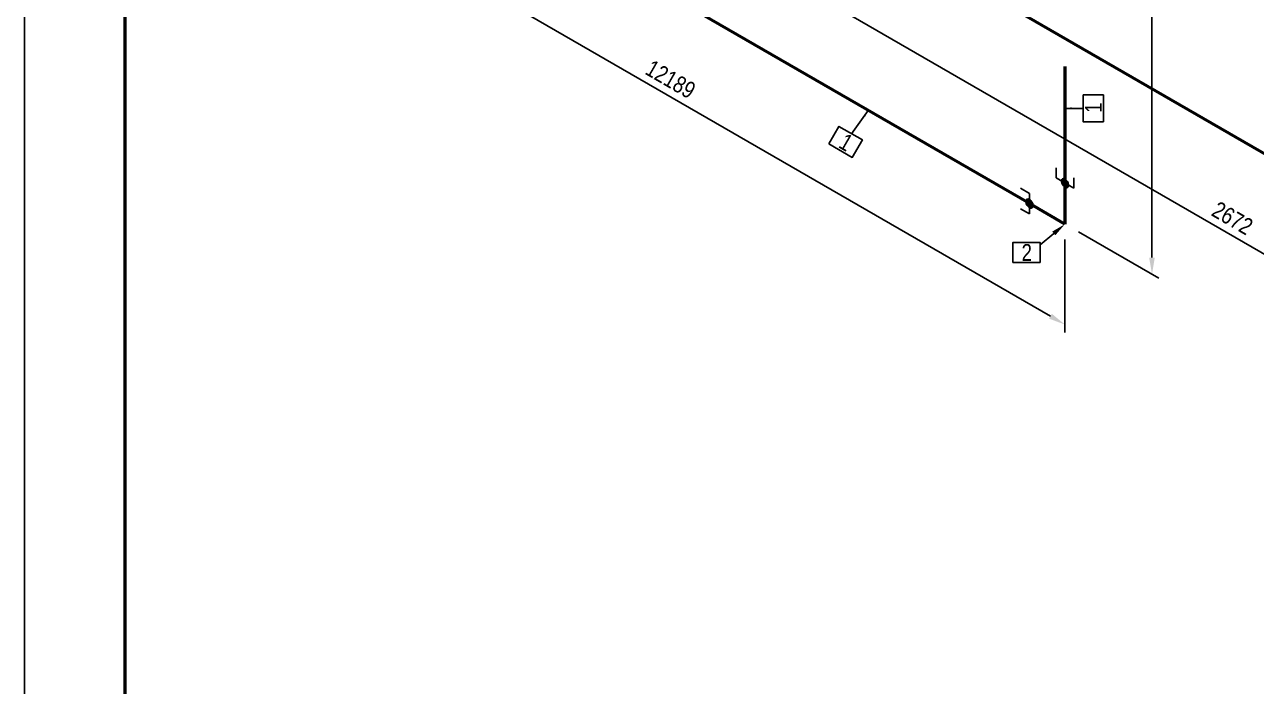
# Model space of a CAD drawing. Header units: millimetres. Extents: x 0 to 594, y 0 to 420.
# Drawn here: x 0 to 183.9, y 170.6 to 269.4 of the extents above; entities that cross this region are included whole.
import ezdxf
from ezdxf import colors
from ezdxf.entities.mleader import LeaderData, LeaderLine
from ezdxf.enums import TextEntityAlignment as Align
from ezdxf.math import Vec2, Vec3

# ---------------------------------------------------------------- set-up
doc = ezdxf.new("R2010")
doc.units = ezdxf.units.MM
doc.header["$LTSCALE"] = 0.25
for name, color, linetype in [('용접', 1, 'Continuous'), ('주석', 7, 'Continuous'), ('치수', 1, 'Continuous')]:
    doc.layers.add(name, color=color, linetype=linetype)
doc.layers.add('파이프 작은 보어', color=30, linetype='Continuous', lineweight=50)
doc.styles.add('AdskIsoAnnotation', font='arial.ttf', dxfattribs={"width": 0.8, "height": 1})
doc.styles.add('AdskIsoMetric', font='arial.ttf', dxfattribs={"width": 0.8, "height": 2.5})
doc.styles.add('AdskIsoMetric-30', font='arial.ttf', dxfattribs={"width": 0.8, "height": 2.5})
doc.styles.add('AdskIsoMetric30', font='arial.ttf', dxfattribs={"width": 0.8, "oblique": 30, "height": 2.5})
doc.styles.get("Standard").update_dxf_attribs({"font": 'arial.ttf'})
doc.dimstyles.new('AdskIsoMetric', dxfattribs={"dimtxt": 2.5, "dimasz": 2.5, "dimexe": 1, "dimexo": 2, "dimgap": 0.8, "dimtad": 1, "dimdec": 0, "dimrnd": 1, "dimzin": 0, "dimdsep": 46, "dimtxsty": 'AdskIsoMetric', "dimcen": 0, "dimclrt": 7, "dimadec": 0, "dimazin": 0, "dimtfac": 1, "dimtdec": 0, "dimtmove": 1, "dimatfit": 3, "dimfxl": 0, "dimfrac": 2, "dimtolj": 1, "dimtzin": 0, "dimarcsym": 0})

# ---------------------------------------------------------------- blocks, each defined once
blk = doc.blocks.new('*D37')
at = {"layer": 'Defpoints', "color": 0}
for p in [(37.57, 307.64), (37.57, 292.64), (155.33, 239.65)]:
    blk.add_point(p, dxfattribs=at)
at = {"layer": '치수', "color": 0, "lineweight": -2}
for p, q in [((37.57, 305.33), (37.57, 291.48)), ((153.16, 225.9), (39.73, 291.39)), ((155.33, 237.34), (155.33, 223.49))]:
    blk.add_line(p, q, dxfattribs=at)
at = {"layer": '치수', "color": 0}
for points in [[(39.94, 291.75), (39.53, 291.03), (37.57, 292.64)], [(153.37, 226.26), (152.95, 225.54), (155.33, 224.65)]]:
    blk.add_solid(points, dxfattribs=at)
at = {"layer": '치수', "color": 7, "insert": (96.45, 261.26), "char_height": 2.5, "attachment_point": 5, "rotation": 330, "style": 'AdskIsoMetric-30'}
blk.add_mtext('\\A1;12189', dxfattribs=at)
blk = doc.blocks.new('*D38')
at = {"layer": 'Defpoints', "color": 0}
for p in [(155.33, 348.49), (155.33, 239.65), (168.32, 232.15)]:
    blk.add_point(p, dxfattribs=at)
at = {"layer": '치수', "color": 0, "lineweight": -2}
for p, q in [((157.33, 347.33), (169.32, 340.41)), ((168.32, 338.49), (168.32, 234.65)), ((157.33, 238.49), (169.32, 231.57))]:
    blk.add_line(p, q, dxfattribs=at)
at = {"layer": '치수', "color": 0}
for points in [[(167.9, 338.49), (168.74, 338.49), (168.32, 340.99)], [(167.9, 234.65), (168.74, 234.65), (168.32, 232.15)]]:
    blk.add_solid(points, dxfattribs=at)
at = {"layer": '치수', "color": 7, "insert": (166.05, 287.88), "char_height": 2.5, "attachment_point": 5, "rotation": 90, "style": 'AdskIsoMetric30'}
blk.add_mtext('\\A1;6121', dxfattribs=at)
blk = doc.blocks.new('*D40')
at = {"layer": 'Defpoints', "color": 0}
for p in [(85.06, 307.92), (85.06, 292.92), (275.59, 197.91)]:
    blk.add_point(p, dxfattribs=at)
at = {"layer": '치수', "color": 0, "lineweight": -2}
for p, q in [((85.06, 305.61), (85.06, 291.76)), ((273.43, 184.16), (87.22, 291.67)), ((275.59, 195.6), (275.59, 181.76))]:
    blk.add_line(p, q, dxfattribs=at)
at = {"layer": '치수', "color": 0}
for points in [[(87.43, 292.03), (87.01, 291.31), (85.06, 292.92)], [(273.64, 184.52), (273.22, 183.8), (275.59, 182.91)]]:
    blk.add_solid(points, dxfattribs=at)
at = {"layer": '치수', "color": 7, "insert": (180.33, 240.53), "char_height": 2.5, "attachment_point": 5, "rotation": 330, "style": 'AdskIsoMetric-30'}
blk.add_mtext('\\A1;2672', dxfattribs=at)
blk = doc.blocks.new('엘보우-2-Iso2DSkew180')
at = {"color": 0, "linetype": 'ByBlock', "lineweight": -2, "extrusion": (0.707107, 0.408248, -0.57735)}
for p, q in [((0, 6.12), (0, 0)), ((0, 0), (-5.3, 3.06)), ((0, 0), (0, 0))]:
    blk.add_line(p, q, dxfattribs=at)
blk = doc.blocks.new('SocketWeld-1-IsoLeft')
blk.add_hatch(color=256).paths.add_polyline_path([(-0.029, -0.023), (-0.029, -0.023), (-0.029, -0.024), (-0.029, -0.024), (-0.028, -0.024), (-0.028, -0.024), (-0.028, -0.024), (-0.027, -0.024), (-0.027, -0.024), (-0.027, -0.024), (-0.027, -0.024), (-0.026, -0.024), (-0.026, -0.024), (-0.026, -0.024), (-0.025, -0.025), (-0.025, -0.025), (-0.025, -0.025), (-0.025, -0.025), (-0.024, -0.025), (-0.024, -0.025), (-0.024, -0.025), (-0.023, -0.025), (-0.023, -0.025), (-0.023, -0.025), (-0.023, -0.025), (-0.022, -0.025), (-0.022, -0.026), (-0.022, -0.026), (-0.021, -0.026), (-0.021, -0.026), (-0.021, -0.026), (-0.021, -0.026), (-0.02, -0.026), (-0.02, -0.026), (-0.02, -0.026), (-0.019, -0.026), (-0.019, -0.026), (-0.019, -0.026), (-0.019, -0.027), (-0.018, -0.027), (-0.018, -0.027), (-0.018, -0.027), (-0.017, -0.027), (-0.017, -0.027), (-0.017, -0.027), (-0.017, -0.027), (-0.016, -0.027), (-0.016, -0.027), (-0.016, -0.027), (-0.015, -0.027), (-0.015, -0.027), (-0.015, -0.027), (-0.015, -0.028), (-0.015, -0.028), (-0.014, -0.028), (-0.014, -0.028), (-0.014, -0.028), (-0.013, -0.028), (-0.013, -0.028), (-0.013, -0.028), (-0.012, -0.028), (-0.012, -0.028), (-0.012, -0.028), (-0.011, -0.028), (-0.011, -0.028), (-0.011, -0.028), (-0.01, -0.028), (-0.01, -0.028), (-0.01, -0.028), (-0.009, -0.028), (-0.009, -0.028), (-0.009, -0.028), (-0.009, -0.028), (-0.008, -0.028), (-0.008, -0.028), (-0.008, -0.028), (-0.007, -0.028), (-0.007, -0.028), (-0.007, -0.028), (-0.006, -0.028), (-0.006, -0.028), (-0.006, -0.028), (-0.005, -0.028), (-0.005, -0.028), (-0.005, -0.028), (-0.004, -0.028), (-0.004, -0.028), (-0.004, -0.029), (-0.003, -0.029), (-0.003, -0.029), (-0.003, -0.029), (-0.003, -0.029), (-0.002, -0.029), (-0.002, -0.029), (-0.002, -0.029), (-0.001, -0.029), (-0.001, -0.029), (-0.001, -0.029), (0, -0.029), (0, -0.029), (0, -0.029), (0, -0.029), (0.001, -0.029), (0.001, -0.029), (0.001, -0.029), (0.002, -0.029), (0.002, -0.029), (0.002, -0.029), (0.003, -0.029), (0.003, -0.029), (0.003, -0.029), (0.003, -0.029), (0.004, -0.029), (0.004, -0.028), (0.004, -0.028), (0.005, -0.028), (0.005, -0.028), (0.005, -0.028), (0.006, -0.028), (0.006, -0.028), (0.006, -0.028), (0.007, -0.028), (0.007, -0.028), (0.007, -0.028), (0.008, -0.028), (0.008, -0.028), (0.008, -0.028), (0.009, -0.028), (0.009, -0.028), (0.009, -0.028), (0.009, -0.028), (0.01, -0.028), (0.01, -0.028), (0.01, -0.028), (0.011, -0.028), (0.011, -0.028), (0.011, -0.028), (0.012, -0.028), (0.012, -0.028), (0.012, -0.028), (0.013, -0.028), (0.013, -0.028), (0.013, -0.028), (0.014, -0.028), (0.014, -0.028), (0.014, -0.028), (0.015, -0.028), (0.015, -0.028), (0.015, -0.027), (0.015, -0.027), (0.015, -0.027), (0.016, -0.027), (0.016, -0.027), (0.016, -0.027), (0.017, -0.027), (0.017, -0.027), (0.017, -0.027), (0.017, -0.027), (0.018, -0.027), (0.018, -0.027), (0.018, -0.027), (0.019, -0.027), (0.019, -0.026), (0.019, -0.026), (0.019, -0.026), (0.02, -0.026), (0.02, -0.026), (0.02, -0.026), (0.021, -0.026), (0.021, -0.026), (0.021, -0.026), (0.021, -0.026), (0.022, -0.026), (0.022, -0.026), (0.022, -0.025), (0.023, -0.025), (0.023, -0.025), (0.023, -0.025), (0.023, -0.025), (0.024, -0.025), (0.024, -0.025), (0.024, -0.025), (0.025, -0.025), (0.025, -0.025), (0.025, -0.025), (0.025, -0.025), (0.026, -0.024), (0.026, -0.024), (0.026, -0.024), (0.027, -0.024), (0.027, -0.024), (0.027, -0.024), (0.027, -0.024), (0.028, -0.024), (0.028, -0.024), (0.028, -0.024), (0.029, -0.024), (0.029, -0.024), (0.029, -0.023), (0.029, -0.023), (0.029, -0.023), (0.03, -0.023), (0.03, -0.023), (0.03, -0.023), (0.03, -0.023), (0.031, -0.023), (0.031, -0.023), (0.031, -0.022), (0.031, -0.022), (0.031, -0.022), (0.032, -0.022), (0.032, -0.022), (0.032, -0.022), (0.032, -0.022), (0.033, -0.022), (0.033, -0.021), (0.033, -0.021), (0.033, -0.021), (0.033, -0.021), (0.034, -0.021), (0.034, -0.021), (0.034, -0.021), (0.034, -0.02), (0.035, -0.02), (0.035, -0.02), (0.035, -0.02), (0.035, -0.02), (0.035, -0.02), (0.036, -0.02), (0.036, -0.02), (0.036, -0.019), (0.036, -0.019), (0.037, -0.019), (0.037, -0.019), (0.037, -0.019), (0.037, -0.019), (0.038, -0.019), (0.038, -0.019), (0.038, -0.018), (0.038, -0.018), (0.038, -0.018), (0.039, -0.018), (0.039, -0.018), (0.039, -0.018), (0.039, -0.018), (0.04, -0.017), (0.04, -0.017), (0.04, -0.017), (0.04, -0.017), (0.04, -0.017), (0.04, -0.017), (0.041, -0.017), (0.041, -0.017), (0.041, -0.016), (0.041, -0.016), (0.041, -0.016), (0.041, -0.016), (0.041, -0.016), (0.042, -0.016), (0.042, -0.015), (0.042, -0.015), (0.042, -0.015), (0.042, -0.015), (0.042, -0.015), (0.042, -0.015), (0.043, -0.015), (0.043, -0.014), (0.043, -0.014), (0.043, -0.014), (0.043, -0.014), (0.043, -0.014), (0.043, -0.014), (0.044, -0.013), (0.044, -0.013), (0.044, -0.013), (0.044, -0.013), (0.044, -0.013), (0.044, -0.013), (0.045, -0.012), (0.045, -0.012), (0.045, -0.012), (0.045, -0.012), (0.045, -0.012), (0.045, -0.012), (0.045, -0.011), (0.046, -0.011), (0.046, -0.011), (0.046, -0.011), (0.046, -0.011), (0.046, -0.011), (0.046, -0.01), (0.046, -0.01), (0.047, -0.01), (0.047, -0.01), (0.047, -0.01), (0.047, -0.01), (0.047, -0.009), (0.047, -0.009), (0.047, -0.009), (0.048, -0.009), (0.048, -0.009), (0.048, -0.009), (0.048, -0.009), (0.048, -0.008), (0.048, -0.008), (0.048, -0.008), (0.048, -0.008), (0.048, -0.008), (0.048, -0.007), (0.048, -0.007), (0.048, -0.007), (0.048, -0.007), (0.048, -0.007), (0.048, -0.007), (0.048, -0.006), (0.048, -0.006), (0.048, -0.006), (0.048, -0.006), (0.048, -0.006), (0.049, -0.005), (0.049, -0.005), (0.049, -0.005), (0.049, -0.005), (0.049, -0.005), (0.049, -0.005), (0.049, -0.004), (0.049, -0.004), (0.049, -0.004), (0.049, -0.004), (0.049, -0.004), (0.049, -0.003), (0.049, -0.003), (0.049, -0.003), (0.049, -0.003), (0.049, -0.003), (0.049, -0.003), (0.049, -0.002), (0.049, -0.002), (0.049, -0.002), (0.05, -0.002), (0.05, -0.002), (0.05, -0.001), (0.05, -0.001), (0.05, -0.001), (0.05, -0.001), (0.05, -0.001), (0.05, -0.001), (0.05, 0), (0.05, 0), (0.05, 0), (0.05, 0), (0.05, 0), (0.05, 0), (0.05, 0.001), (0.05, 0.001), (0.05, 0.001), (0.05, 0.001), (0.05, 0.001), (0.05, 0.001), (0.05, 0.002), (0.05, 0.002), (0.049, 0.002), (0.049, 0.002), (0.049, 0.002), (0.049, 0.003), (0.049, 0.003), (0.049, 0.003), (0.049, 0.003), (0.049, 0.003), (0.049, 0.003), (0.049, 0.004), (0.049, 0.004), (0.049, 0.004), (0.049, 0.004), (0.049, 0.004), (0.049, 0.005), (0.049, 0.005), (0.049, 0.005), (0.049, 0.005), (0.049, 0.005), (0.049, 0.005), (0.048, 0.006), (0.048, 0.006), (0.048, 0.006), (0.048, 0.006), (0.048, 0.006), (0.048, 0.007), (0.048, 0.007), (0.048, 0.007), (0.048, 0.007), (0.048, 0.007), (0.048, 0.007), (0.048, 0.008), (0.048, 0.008), (0.048, 0.008), (0.048, 0.008), (0.048, 0.008), (0.048, 0.009), (0.048, 0.009), (0.048, 0.009), (0.048, 0.009), (0.047, 0.009), (0.047, 0.009), (0.047, 0.009), (0.047, 0.01), (0.047, 0.01), (0.047, 0.01), (0.047, 0.01), (0.046, 0.01), (0.046, 0.01), (0.046, 0.011), (0.046, 0.011), (0.046, 0.011), (0.046, 0.011), (0.046, 0.011), (0.045, 0.011), (0.045, 0.012), (0.045, 0.012), (0.045, 0.012), (0.045, 0.012), (0.045, 0.012), (0.045, 0.012), (0.044, 0.013), (0.044, 0.013), (0.044, 0.013), (0.044, 0.013), (0.044, 0.013), (0.044, 0.013), (0.043, 0.014), (0.043, 0.014), (0.043, 0.014), (0.043, 0.014), (0.043, 0.014), (0.043, 0.014), (0.043, 0.015), (0.042, 0.015), (0.042, 0.015), (0.042, 0.015), (0.042, 0.015), (0.042, 0.015), (0.042, 0.015), (0.042, 0.016), (0.041, 0.016), (0.041, 0.016), (0.041, 0.016), (0.041, 0.016), (0.041, 0.016), (0.041, 0.017), (0.041, 0.017), (0.04, 0.017), (0.04, 0.017), (0.04, 0.017), (0.04, 0.017), (0.04, 0.017), (0.04, 0.017), (0.039, 0.018), (0.039, 0.018), (0.039, 0.018), (0.039, 0.018), (0.038, 0.018), (0.038, 0.018), (0.038, 0.018), (0.038, 0.019), (0.038, 0.019), (0.037, 0.019), (0.037, 0.019), (0.037, 0.019), (0.037, 0.019), (0.036, 0.019), (0.036, 0.019), (0.036, 0.02), (0.036, 0.02), (0.035, 0.02), (0.035, 0.02), (0.035, 0.02), (0.035, 0.02), (0.035, 0.02), (0.034, 0.02), (0.034, 0.021), (0.034, 0.021), (0.034, 0.021), (0.033, 0.021), (0.033, 0.021), (0.033, 0.021), (0.033, 0.021), (0.033, 0.022), (0.032, 0.022), (0.032, 0.022), (0.032, 0.022), (0.032, 0.022), (0.031, 0.022), (0.031, 0.022), (0.031, 0.022), (0.031, 0.023), (0.031, 0.023), (0.03, 0.023), (0.03, 0.023), (0.03, 0.023), (0.03, 0.023), (0.029, 0.023), (0.029, 0.023), (0.029, 0.023), (0.029, 0.024), (0.029, 0.024), (0.028, 0.024), (0.028, 0.024), (0.028, 0.024), (0.027, 0.024), (0.027, 0.024), (0.027, 0.024), (0.027, 0.024), (0.026, 0.024), (0.026, 0.024), (0.026, 0.024), (0.025, 0.025), (0.025, 0.025), (0.025, 0.025), (0.025, 0.025), (0.024, 0.025), (0.024, 0.025), (0.024, 0.025), (0.023, 0.025), (0.023, 0.025), (0.023, 0.025), (0.023, 0.025), (0.022, 0.025), (0.022, 0.026), (0.022, 0.026), (0.021, 0.026), (0.021, 0.026), (0.021, 0.026), (0.021, 0.026), (0.02, 0.026), (0.02, 0.026), (0.02, 0.026), (0.019, 0.026), (0.019, 0.026), (0.019, 0.026), (0.019, 0.027), (0.018, 0.027), (0.018, 0.027), (0.018, 0.027), (0.017, 0.027), (0.017, 0.027), (0.017, 0.027), (0.017, 0.027), (0.016, 0.027), (0.016, 0.027), (0.016, 0.027), (0.015, 0.027), (0.015, 0.027), (0.015, 0.027), (0.015, 0.028), (0.015, 0.028), (0.014, 0.028), (0.014, 0.028), (0.014, 0.028), (0.013, 0.028), (0.013, 0.028), (0.013, 0.028), (0.012, 0.028), (0.012, 0.028), (0.012, 0.028), (0.011, 0.028), (0.011, 0.028), (0.011, 0.028), (0.01, 0.028), (0.01, 0.028), (0.01, 0.028), (0.009, 0.028), (0.009, 0.028), (0.009, 0.028), (0.009, 0.028), (0.008, 0.028), (0.008, 0.028), (0.008, 0.028), (0.007, 0.028), (0.007, 0.028), (0.007, 0.028), (0.006, 0.028), (0.006, 0.028), (0.006, 0.028), (0.005, 0.028), (0.005, 0.028), (0.005, 0.028), (0.004, 0.028), (0.004, 0.028), (0.004, 0.029), (0.003, 0.029), (0.003, 0.029), (0.003, 0.029), (0.003, 0.029), (0.002, 0.029), (0.002, 0.029), (0.002, 0.029), (0.001, 0.029), (0.001, 0.029), (0.001, 0.029), (0, 0.029), (0, 0.029), (0, 0.029), (0, 0.029), (-0.001, 0.029), (-0.001, 0.029), (-0.001, 0.029), (-0.002, 0.029), (-0.002, 0.029), (-0.002, 0.029), (-0.003, 0.029), (-0.003, 0.029), (-0.003, 0.029), (-0.003, 0.029), (-0.004, 0.029), (-0.004, 0.028), (-0.004, 0.028), (-0.005, 0.028), (-0.005, 0.028), (-0.005, 0.028), (-0.006, 0.028), (-0.006, 0.028), (-0.006, 0.028), (-0.007, 0.028), (-0.007, 0.028), (-0.007, 0.028), (-0.008, 0.028), (-0.008, 0.028), (-0.008, 0.028), (-0.009, 0.028), (-0.009, 0.028), (-0.009, 0.028), (-0.009, 0.028), (-0.01, 0.028), (-0.01, 0.028), (-0.01, 0.028), (-0.011, 0.028), (-0.011, 0.028), (-0.011, 0.028), (-0.012, 0.028), (-0.012, 0.028), (-0.012, 0.028), (-0.013, 0.028), (-0.013, 0.028), (-0.013, 0.028), (-0.014, 0.028), (-0.014, 0.028), (-0.014, 0.028), (-0.015, 0.028), (-0.015, 0.028), (-0.015, 0.027), (-0.015, 0.027), (-0.015, 0.027), (-0.016, 0.027), (-0.016, 0.027), (-0.016, 0.027), (-0.017, 0.027), (-0.017, 0.027), (-0.017, 0.027), (-0.017, 0.027), (-0.018, 0.027), (-0.018, 0.027), (-0.018, 0.027), (-0.019, 0.027), (-0.019, 0.026), (-0.019, 0.026), (-0.019, 0.026), (-0.02, 0.026), (-0.02, 0.026), (-0.02, 0.026), (-0.021, 0.026), (-0.021, 0.026), (-0.021, 0.026), (-0.021, 0.026), (-0.022, 0.026), (-0.022, 0.026), (-0.022, 0.025), (-0.023, 0.025), (-0.023, 0.025), (-0.023, 0.025), (-0.023, 0.025), (-0.024, 0.025), (-0.024, 0.025), (-0.024, 0.025), (-0.025, 0.025), (-0.025, 0.025), (-0.025, 0.025), (-0.025, 0.025), (-0.026, 0.024), (-0.026, 0.024), (-0.026, 0.024), (-0.027, 0.024), (-0.027, 0.024), (-0.027, 0.024), (-0.027, 0.024), (-0.028, 0.024), (-0.028, 0.024), (-0.028, 0.024), (-0.029, 0.024), (-0.029, 0.024), (-0.029, 0.023), (-0.029, 0.023), (-0.029, 0.023), (-0.03, 0.023), (-0.03, 0.023), (-0.03, 0.023), (-0.03, 0.023), (-0.031, 0.023), (-0.031, 0.023), (-0.031, 0.022), (-0.031, 0.022), (-0.031, 0.022), (-0.032, 0.022), (-0.032, 0.022), (-0.032, 0.022), (-0.032, 0.022), (-0.033, 0.022), (-0.033, 0.021), (-0.033, 0.021), (-0.033, 0.021), (-0.033, 0.021), (-0.034, 0.021), (-0.034, 0.021), (-0.034, 0.021), (-0.034, 0.02), (-0.035, 0.02), (-0.035, 0.02), (-0.035, 0.02), (-0.035, 0.02), (-0.035, 0.02), (-0.036, 0.02), (-0.036, 0.02), (-0.036, 0.019), (-0.036, 0.019), (-0.037, 0.019), (-0.037, 0.019), (-0.037, 0.019), (-0.037, 0.019), (-0.038, 0.019), (-0.038, 0.019), (-0.038, 0.018), (-0.038, 0.018), (-0.038, 0.018), (-0.039, 0.018), (-0.039, 0.018), (-0.039, 0.018), (-0.039, 0.018), (-0.04, 0.017), (-0.04, 0.017), (-0.04, 0.017), (-0.04, 0.017), (-0.04, 0.017), (-0.04, 0.017), (-0.041, 0.017), (-0.041, 0.017), (-0.041, 0.016), (-0.041, 0.016), (-0.041, 0.016), (-0.041, 0.016), (-0.041, 0.016), (-0.042, 0.016), (-0.042, 0.015), (-0.042, 0.015), (-0.042, 0.015), (-0.042, 0.015), (-0.042, 0.015), (-0.042, 0.015), (-0.043, 0.015), (-0.043, 0.014), (-0.043, 0.014), (-0.043, 0.014), (-0.043, 0.014), (-0.043, 0.014), (-0.043, 0.014), (-0.044, 0.013), (-0.044, 0.013), (-0.044, 0.013), (-0.044, 0.013), (-0.044, 0.013), (-0.044, 0.013), (-0.045, 0.012), (-0.045, 0.012), (-0.045, 0.012), (-0.045, 0.012), (-0.045, 0.012), (-0.045, 0.012), (-0.045, 0.011), (-0.046, 0.011), (-0.046, 0.011), (-0.046, 0.011), (-0.046, 0.011), (-0.046, 0.011), (-0.046, 0.01), (-0.046, 0.01), (-0.047, 0.01), (-0.047, 0.01), (-0.047, 0.01), (-0.047, 0.01), (-0.047, 0.009), (-0.047, 0.009), (-0.047, 0.009), (-0.048, 0.009), (-0.048, 0.009), (-0.048, 0.009), (-0.048, 0.009), (-0.048, 0.008), (-0.048, 0.008), (-0.048, 0.008), (-0.048, 0.008), (-0.048, 0.008), (-0.048, 0.007), (-0.048, 0.007), (-0.048, 0.007), (-0.048, 0.007), (-0.048, 0.007), (-0.048, 0.007), (-0.048, 0.006), (-0.048, 0.006), (-0.048, 0.006), (-0.048, 0.006), (-0.048, 0.006), (-0.049, 0.005), (-0.049, 0.005), (-0.049, 0.005), (-0.049, 0.005), (-0.049, 0.005), (-0.049, 0.005), (-0.049, 0.004), (-0.049, 0.004), (-0.049, 0.004), (-0.049, 0.004), (-0.049, 0.004), (-0.049, 0.003), (-0.049, 0.003), (-0.049, 0.003), (-0.049, 0.003), (-0.049, 0.003), (-0.049, 0.003), (-0.049, 0.002), (-0.049, 0.002), (-0.049, 0.002), (-0.05, 0.002), (-0.05, 0.002), (-0.05, 0.001), (-0.05, 0.001), (-0.05, 0.001), (-0.05, 0.001), (-0.05, 0.001), (-0.05, 0.001), (-0.05, 0), (-0.05, 0), (-0.05, 0), (-0.05, 0), (-0.05, 0), (-0.05, 0), (-0.05, -0.001), (-0.05, -0.001), (-0.05, -0.001), (-0.05, -0.001), (-0.05, -0.001), (-0.05, -0.001), (-0.05, -0.002), (-0.05, -0.002), (-0.049, -0.002), (-0.049, -0.002), (-0.049, -0.002), (-0.049, -0.003), (-0.049, -0.003), (-0.049, -0.003), (-0.049, -0.003), (-0.049, -0.003), (-0.049, -0.003), (-0.049, -0.004), (-0.049, -0.004), (-0.049, -0.004), (-0.049, -0.004), (-0.049, -0.004), (-0.049, -0.005), (-0.049, -0.005), (-0.049, -0.005), (-0.049, -0.005), (-0.049, -0.005), (-0.049, -0.005), (-0.048, -0.006), (-0.048, -0.006), (-0.048, -0.006), (-0.048, -0.006), (-0.048, -0.006), (-0.048, -0.007), (-0.048, -0.007), (-0.048, -0.007), (-0.048, -0.007), (-0.048, -0.007), (-0.048, -0.007), (-0.048, -0.008), (-0.048, -0.008), (-0.048, -0.008), (-0.048, -0.008), (-0.048, -0.008), (-0.048, -0.009), (-0.048, -0.009), (-0.048, -0.009), (-0.048, -0.009), (-0.047, -0.009), (-0.047, -0.009), (-0.047, -0.009), (-0.047, -0.01), (-0.047, -0.01), (-0.047, -0.01), (-0.047, -0.01), (-0.046, -0.01), (-0.046, -0.01), (-0.046, -0.011), (-0.046, -0.011), (-0.046, -0.011), (-0.046, -0.011), (-0.046, -0.011), (-0.045, -0.011), (-0.045, -0.012), (-0.045, -0.012), (-0.045, -0.012), (-0.045, -0.012), (-0.045, -0.012), (-0.045, -0.012), (-0.044, -0.013), (-0.044, -0.013), (-0.044, -0.013), (-0.044, -0.013), (-0.044, -0.013), (-0.044, -0.013), (-0.043, -0.014), (-0.043, -0.014), (-0.043, -0.014), (-0.043, -0.014), (-0.043, -0.014), (-0.043, -0.014), (-0.043, -0.015), (-0.042, -0.015), (-0.042, -0.015), (-0.042, -0.015), (-0.042, -0.015), (-0.042, -0.015), (-0.042, -0.015), (-0.042, -0.016), (-0.041, -0.016), (-0.041, -0.016), (-0.041, -0.016), (-0.041, -0.016), (-0.041, -0.016), (-0.041, -0.017), (-0.041, -0.017), (-0.04, -0.017), (-0.04, -0.017), (-0.04, -0.017), (-0.04, -0.017), (-0.04, -0.017), (-0.04, -0.017), (-0.039, -0.018), (-0.039, -0.018), (-0.039, -0.018), (-0.039, -0.018), (-0.038, -0.018), (-0.038, -0.018), (-0.038, -0.018), (-0.038, -0.019), (-0.038, -0.019), (-0.037, -0.019), (-0.037, -0.019), (-0.037, -0.019), (-0.037, -0.019), (-0.036, -0.019), (-0.036, -0.019), (-0.036, -0.02), (-0.036, -0.02), (-0.035, -0.02), (-0.035, -0.02), (-0.035, -0.02), (-0.035, -0.02), (-0.035, -0.02), (-0.034, -0.02), (-0.034, -0.021), (-0.034, -0.021), (-0.034, -0.021), (-0.033, -0.021), (-0.033, -0.021), (-0.033, -0.021), (-0.033, -0.021), (-0.033, -0.022), (-0.032, -0.022), (-0.032, -0.022), (-0.032, -0.022), (-0.032, -0.022), (-0.031, -0.022), (-0.031, -0.022), (-0.031, -0.022), (-0.031, -0.023), (-0.031, -0.023), (-0.03, -0.023), (-0.03, -0.023), (-0.03, -0.023), (-0.03, -0.023)], flags=0)
at = {"color": 0, "linetype": 'ByBlock', "lineweight": -2, "extrusion": (0, 0.816497, 0.57735)}
for p, q in [((0.088, 0.051), (-0.088, -0.051)), ((-0.048, 0.009), (-0.05, 0)), ((-0.05, 0), (-0.048, -0.009)), ((-0.04, 0.017), (-0.048, 0.009)), ((-0.029, 0.023), (-0.04, 0.017)), ((-0.015, 0.027), (-0.029, 0.023)), ((0, 0.029), (-0.015, 0.027)), ((0, 0.102), (0.088, 0.051)), ((0.015, 0.027), (0, 0.029)), ((0.029, 0.023), (0.015, 0.027)), ((0.04, 0.017), (0.029, 0.023)), ((0.048, 0.009), (0.04, 0.017)), ((0.05, 0), (0.048, 0.009)), ((0.048, -0.009), (0.05, 0)), ((-0.088, -0.051), (-0.177, 0)), ((-0.048, -0.009), (-0.04, -0.017)), ((-0.04, -0.017), (-0.029, -0.023)), ((-0.029, -0.023), (-0.015, -0.027)), ((-0.015, -0.027), (0, -0.029)), ((0, -0.029), (0.015, -0.027)), ((0.015, -0.027), (0.029, -0.023)), ((0.029, -0.023), (0.04, -0.017)), ((0.04, -0.017), (0.048, -0.009))]:
    blk.add_line(p, q, dxfattribs=at)
blk = doc.blocks.new('SocketWeld-2-IsoRight')
blk.add_hatch(color=256).paths.add_polyline_path([(0.006, -0.044), (0.006, -0.044), (0.006, -0.044), (0.006, -0.044), (0.006, -0.044), (0.007, -0.044), (0.007, -0.044), (0.007, -0.044), (0.007, -0.044), (0.007, -0.044), (0.008, -0.044), (0.008, -0.044), (0.008, -0.044), (0.008, -0.044), (0.009, -0.044), (0.009, -0.044), (0.009, -0.044), (0.009, -0.044), (0.009, -0.044), (0.01, -0.044), (0.01, -0.044), (0.01, -0.044), (0.01, -0.044), (0.01, -0.045), (0.011, -0.045), (0.011, -0.045), (0.011, -0.045), (0.011, -0.045), (0.012, -0.045), (0.012, -0.045), (0.012, -0.045), (0.012, -0.045), (0.012, -0.045), (0.013, -0.045), (0.013, -0.045), (0.013, -0.045), (0.013, -0.045), (0.013, -0.045), (0.014, -0.045), (0.014, -0.045), (0.014, -0.045), (0.014, -0.045), (0.015, -0.045), (0.015, -0.045), (0.015, -0.045), (0.015, -0.045), (0.015, -0.046), (0.016, -0.046), (0.016, -0.046), (0.016, -0.046), (0.016, -0.046), (0.016, -0.046), (0.016, -0.046), (0.017, -0.045), (0.017, -0.045), (0.017, -0.045), (0.017, -0.045), (0.017, -0.045), (0.018, -0.045), (0.018, -0.045), (0.018, -0.045), (0.018, -0.045), (0.018, -0.045), (0.018, -0.045), (0.019, -0.045), (0.019, -0.045), (0.019, -0.045), (0.019, -0.045), (0.019, -0.045), (0.02, -0.045), (0.02, -0.045), (0.02, -0.045), (0.02, -0.045), (0.02, -0.045), (0.02, -0.044), (0.021, -0.044), (0.021, -0.044), (0.021, -0.044), (0.021, -0.044), (0.021, -0.044), (0.022, -0.044), (0.022, -0.044), (0.022, -0.044), (0.022, -0.044), (0.022, -0.044), (0.022, -0.044), (0.023, -0.044), (0.023, -0.044), (0.023, -0.044), (0.023, -0.044), (0.023, -0.044), (0.024, -0.044), (0.024, -0.044), (0.024, -0.044), (0.024, -0.044), (0.024, -0.043), (0.024, -0.043), (0.025, -0.043), (0.025, -0.043), (0.025, -0.043), (0.025, -0.043), (0.025, -0.043), (0.025, -0.043), (0.025, -0.043), (0.026, -0.043), (0.026, -0.043), (0.026, -0.042), (0.026, -0.042), (0.026, -0.042), (0.026, -0.042), (0.026, -0.042), (0.026, -0.042), (0.027, -0.042), (0.027, -0.042), (0.027, -0.041), (0.027, -0.041), (0.027, -0.041), (0.027, -0.041), (0.027, -0.041), (0.028, -0.041), (0.028, -0.041), (0.028, -0.04), (0.028, -0.04), (0.028, -0.04), (0.028, -0.04), (0.028, -0.04), (0.028, -0.04), (0.029, -0.04), (0.029, -0.04), (0.029, -0.039), (0.029, -0.039), (0.029, -0.039), (0.029, -0.039), (0.029, -0.039), (0.03, -0.039), (0.03, -0.039), (0.03, -0.038), (0.03, -0.038), (0.03, -0.038), (0.03, -0.038), (0.03, -0.038), (0.03, -0.038), (0.031, -0.038), (0.031, -0.038), (0.031, -0.037), (0.031, -0.037), (0.031, -0.037), (0.031, -0.037), (0.031, -0.037), (0.032, -0.037), (0.032, -0.037), (0.032, -0.037), (0.032, -0.036), (0.032, -0.036), (0.032, -0.036), (0.032, -0.036), (0.032, -0.035), (0.032, -0.035), (0.032, -0.035), (0.032, -0.035), (0.032, -0.035), (0.032, -0.034), (0.032, -0.034), (0.032, -0.034), (0.032, -0.034), (0.033, -0.034), (0.033, -0.033), (0.033, -0.033), (0.033, -0.033), (0.033, -0.033), (0.033, -0.033), (0.033, -0.032), (0.033, -0.032), (0.033, -0.032), (0.033, -0.032), (0.033, -0.032), (0.033, -0.031), (0.033, -0.031), (0.033, -0.031), (0.034, -0.031), (0.034, -0.03), (0.034, -0.03), (0.034, -0.03), (0.034, -0.03), (0.034, -0.03), (0.034, -0.029), (0.034, -0.029), (0.034, -0.029), (0.034, -0.029), (0.034, -0.029), (0.034, -0.028), (0.034, -0.028), (0.034, -0.028), (0.035, -0.028), (0.035, -0.028), (0.035, -0.027), (0.035, -0.027), (0.035, -0.027), (0.035, -0.027), (0.035, -0.027), (0.035, -0.027), (0.035, -0.026), (0.035, -0.026), (0.035, -0.026), (0.035, -0.026), (0.035, -0.025), (0.035, -0.025), (0.035, -0.025), (0.035, -0.024), (0.035, -0.024), (0.035, -0.024), (0.035, -0.024), (0.035, -0.023), (0.035, -0.023), (0.035, -0.023), (0.035, -0.023), (0.035, -0.022), (0.035, -0.022), (0.035, -0.022), (0.035, -0.022), (0.035, -0.021), (0.035, -0.021), (0.035, -0.021), (0.035, -0.021), (0.035, -0.02), (0.035, -0.02), (0.035, -0.02), (0.035, -0.02), (0.035, -0.019), (0.035, -0.019), (0.035, -0.019), (0.035, -0.018), (0.035, -0.018), (0.035, -0.018), (0.035, -0.018), (0.035, -0.017), (0.035, -0.017), (0.035, -0.017), (0.035, -0.017), (0.035, -0.016), (0.035, -0.016), (0.035, -0.016), (0.035, -0.016), (0.035, -0.015), (0.035, -0.015), (0.035, -0.015), (0.035, -0.015), (0.035, -0.014), (0.035, -0.014), (0.035, -0.014), (0.035, -0.014), (0.035, -0.013), (0.035, -0.013), (0.035, -0.013), (0.035, -0.013), (0.035, -0.012), (0.035, -0.012), (0.034, -0.012), (0.034, -0.011), (0.034, -0.011), (0.034, -0.011), (0.034, -0.011), (0.034, -0.01), (0.034, -0.01), (0.034, -0.01), (0.034, -0.009), (0.034, -0.009), (0.034, -0.009), (0.034, -0.009), (0.034, -0.008), (0.034, -0.008), (0.033, -0.008), (0.033, -0.007), (0.033, -0.007), (0.033, -0.007), (0.033, -0.007), (0.033, -0.006), (0.033, -0.006), (0.033, -0.006), (0.033, -0.005), (0.033, -0.005), (0.033, -0.005), (0.033, -0.005), (0.033, -0.004), (0.033, -0.004), (0.032, -0.004), (0.032, -0.003), (0.032, -0.003), (0.032, -0.003), (0.032, -0.003), (0.032, -0.002), (0.032, -0.002), (0.032, -0.002), (0.032, -0.001), (0.032, -0.001), (0.032, -0.001), (0.032, -0.001), (0.032, 0), (0.032, 0), (0.032, 0), (0.032, 0), (0.031, 0.001), (0.031, 0.001), (0.031, 0.001), (0.031, 0.001), (0.031, 0.002), (0.031, 0.002), (0.031, 0.002), (0.03, 0.003), (0.03, 0.003), (0.03, 0.003), (0.03, 0.003), (0.03, 0.004), (0.03, 0.004), (0.03, 0.004), (0.03, 0.005), (0.029, 0.005), (0.029, 0.005), (0.029, 0.006), (0.029, 0.006), (0.029, 0.006), (0.029, 0.006), (0.029, 0.007), (0.028, 0.007), (0.028, 0.007), (0.028, 0.008), (0.028, 0.008), (0.028, 0.008), (0.028, 0.008), (0.028, 0.009), (0.028, 0.009), (0.027, 0.009), (0.027, 0.01), (0.027, 0.01), (0.027, 0.01), (0.027, 0.01), (0.027, 0.011), (0.027, 0.011), (0.026, 0.011), (0.026, 0.012), (0.026, 0.012), (0.026, 0.012), (0.026, 0.012), (0.026, 0.013), (0.026, 0.013), (0.026, 0.013), (0.025, 0.014), (0.025, 0.014), (0.025, 0.014), (0.025, 0.014), (0.025, 0.014), (0.025, 0.015), (0.025, 0.015), (0.024, 0.015), (0.024, 0.015), (0.024, 0.016), (0.024, 0.016), (0.024, 0.016), (0.024, 0.017), (0.023, 0.017), (0.023, 0.017), (0.023, 0.017), (0.023, 0.018), (0.023, 0.018), (0.022, 0.018), (0.022, 0.018), (0.022, 0.019), (0.022, 0.019), (0.022, 0.019), (0.022, 0.019), (0.021, 0.02), (0.021, 0.02), (0.021, 0.02), (0.021, 0.02), (0.021, 0.021), (0.02, 0.021), (0.02, 0.021), (0.02, 0.021), (0.02, 0.022), (0.02, 0.022), (0.02, 0.022), (0.019, 0.022), (0.019, 0.023), (0.019, 0.023), (0.019, 0.023), (0.019, 0.023), (0.018, 0.024), (0.018, 0.024), (0.018, 0.024), (0.018, 0.025), (0.018, 0.025), (0.018, 0.025), (0.017, 0.025), (0.017, 0.026), (0.017, 0.026), (0.017, 0.026), (0.017, 0.026), (0.016, 0.027), (0.016, 0.027), (0.016, 0.027), (0.016, 0.027), (0.016, 0.027), (0.016, 0.028), (0.015, 0.028), (0.015, 0.028), (0.015, 0.028), (0.015, 0.028), (0.015, 0.029), (0.014, 0.029), (0.014, 0.029), (0.014, 0.029), (0.014, 0.029), (0.013, 0.03), (0.013, 0.03), (0.013, 0.03), (0.013, 0.03), (0.013, 0.03), (0.012, 0.031), (0.012, 0.031), (0.012, 0.031), (0.012, 0.031), (0.012, 0.031), (0.011, 0.032), (0.011, 0.032), (0.011, 0.032), (0.011, 0.032), (0.01, 0.032), (0.01, 0.033), (0.01, 0.033), (0.01, 0.033), (0.01, 0.033), (0.009, 0.033), (0.009, 0.034), (0.009, 0.034), (0.009, 0.034), (0.009, 0.034), (0.008, 0.034), (0.008, 0.035), (0.008, 0.035), (0.008, 0.035), (0.007, 0.035), (0.007, 0.035), (0.007, 0.036), (0.007, 0.036), (0.007, 0.036), (0.006, 0.036), (0.006, 0.037), (0.006, 0.037), (0.006, 0.037), (0.006, 0.037), (0.006, 0.037), (0.005, 0.037), (0.005, 0.037), (0.005, 0.038), (0.005, 0.038), (0.004, 0.038), (0.004, 0.038), (0.004, 0.038), (0.004, 0.038), (0.003, 0.038), (0.003, 0.038), (0.003, 0.039), (0.003, 0.039), (0.003, 0.039), (0.002, 0.039), (0.002, 0.039), (0.002, 0.039), (0.002, 0.039), (0.001, 0.039), (0.001, 0.04), (0.001, 0.04), (0.001, 0.04), (0.001, 0.04), (0, 0.04), (0, 0.04), (0, 0.04), (0, 0.041), (-0.001, 0.041), (-0.001, 0.041), (-0.001, 0.041), (-0.001, 0.041), (-0.001, 0.041), (-0.002, 0.041), (-0.002, 0.041), (-0.002, 0.042), (-0.002, 0.042), (-0.003, 0.042), (-0.003, 0.042), (-0.003, 0.042), (-0.003, 0.042), (-0.004, 0.042), (-0.004, 0.042), (-0.004, 0.043), (-0.004, 0.043), (-0.004, 0.043), (-0.005, 0.043), (-0.005, 0.043), (-0.005, 0.043), (-0.005, 0.043), (-0.006, 0.044), (-0.006, 0.044), (-0.006, 0.044), (-0.006, 0.044), (-0.006, 0.044), (-0.006, 0.044), (-0.007, 0.044), (-0.007, 0.044), (-0.007, 0.044), (-0.007, 0.044), (-0.007, 0.044), (-0.008, 0.044), (-0.008, 0.044), (-0.008, 0.044), (-0.008, 0.044), (-0.009, 0.044), (-0.009, 0.044), (-0.009, 0.044), (-0.009, 0.044), (-0.009, 0.044), (-0.01, 0.044), (-0.01, 0.044), (-0.01, 0.044), (-0.01, 0.044), (-0.01, 0.045), (-0.011, 0.045), (-0.011, 0.045), (-0.011, 0.045), (-0.011, 0.045), (-0.012, 0.045), (-0.012, 0.045), (-0.012, 0.045), (-0.012, 0.045), (-0.012, 0.045), (-0.013, 0.045), (-0.013, 0.045), (-0.013, 0.045), (-0.013, 0.045), (-0.013, 0.045), (-0.014, 0.045), (-0.014, 0.045), (-0.014, 0.045), (-0.014, 0.045), (-0.015, 0.045), (-0.015, 0.045), (-0.015, 0.045), (-0.015, 0.045), (-0.015, 0.046), (-0.016, 0.046), (-0.016, 0.046), (-0.016, 0.046), (-0.016, 0.046), (-0.016, 0.046), (-0.016, 0.046), (-0.017, 0.045), (-0.017, 0.045), (-0.017, 0.045), (-0.017, 0.045), (-0.017, 0.045), (-0.018, 0.045), (-0.018, 0.045), (-0.018, 0.045), (-0.018, 0.045), (-0.018, 0.045), (-0.018, 0.045), (-0.019, 0.045), (-0.019, 0.045), (-0.019, 0.045), (-0.019, 0.045), (-0.019, 0.045), (-0.02, 0.045), (-0.02, 0.045), (-0.02, 0.045), (-0.02, 0.045), (-0.02, 0.045), (-0.02, 0.044), (-0.021, 0.044), (-0.021, 0.044), (-0.021, 0.044), (-0.021, 0.044), (-0.021, 0.044), (-0.022, 0.044), (-0.022, 0.044), (-0.022, 0.044), (-0.022, 0.044), (-0.022, 0.044), (-0.022, 0.044), (-0.023, 0.044), (-0.023, 0.044), (-0.023, 0.044), (-0.023, 0.044), (-0.023, 0.044), (-0.024, 0.044), (-0.024, 0.044), (-0.024, 0.044), (-0.024, 0.044), (-0.024, 0.043), (-0.024, 0.043), (-0.025, 0.043), (-0.025, 0.043), (-0.025, 0.043), (-0.025, 0.043), (-0.025, 0.043), (-0.025, 0.043), (-0.025, 0.043), (-0.026, 0.043), (-0.026, 0.043), (-0.026, 0.042), (-0.026, 0.042), (-0.026, 0.042), (-0.026, 0.042), (-0.026, 0.042), (-0.026, 0.042), (-0.027, 0.042), (-0.027, 0.042), (-0.027, 0.041), (-0.027, 0.041), (-0.027, 0.041), (-0.027, 0.041), (-0.027, 0.041), (-0.028, 0.041), (-0.028, 0.041), (-0.028, 0.04), (-0.028, 0.04), (-0.028, 0.04), (-0.028, 0.04), (-0.028, 0.04), (-0.028, 0.04), (-0.029, 0.04), (-0.029, 0.04), (-0.029, 0.039), (-0.029, 0.039), (-0.029, 0.039), (-0.029, 0.039), (-0.029, 0.039), (-0.03, 0.039), (-0.03, 0.039), (-0.03, 0.038), (-0.03, 0.038), (-0.03, 0.038), (-0.03, 0.038), (-0.03, 0.038), (-0.03, 0.038), (-0.031, 0.038), (-0.031, 0.038), (-0.031, 0.037), (-0.031, 0.037), (-0.031, 0.037), (-0.031, 0.037), (-0.031, 0.037), (-0.032, 0.037), (-0.032, 0.037), (-0.032, 0.037), (-0.032, 0.036), (-0.032, 0.036), (-0.032, 0.036), (-0.032, 0.036), (-0.032, 0.035), (-0.032, 0.035), (-0.032, 0.035), (-0.032, 0.035), (-0.032, 0.035), (-0.032, 0.034), (-0.032, 0.034), (-0.032, 0.034), (-0.032, 0.034), (-0.033, 0.034), (-0.033, 0.033), (-0.033, 0.033), (-0.033, 0.033), (-0.033, 0.033), (-0.033, 0.033), (-0.033, 0.032), (-0.033, 0.032), (-0.033, 0.032), (-0.033, 0.032), (-0.033, 0.032), (-0.033, 0.031), (-0.033, 0.031), (-0.033, 0.031), (-0.034, 0.031), (-0.034, 0.03), (-0.034, 0.03), (-0.034, 0.03), (-0.034, 0.03), (-0.034, 0.03), (-0.034, 0.029), (-0.034, 0.029), (-0.034, 0.029), (-0.034, 0.029), (-0.034, 0.029), (-0.034, 0.028), (-0.034, 0.028), (-0.034, 0.028), (-0.035, 0.028), (-0.035, 0.028), (-0.035, 0.027), (-0.035, 0.027), (-0.035, 0.027), (-0.035, 0.027), (-0.035, 0.027), (-0.035, 0.027), (-0.035, 0.026), (-0.035, 0.026), (-0.035, 0.026), (-0.035, 0.026), (-0.035, 0.025), (-0.035, 0.025), (-0.035, 0.025), (-0.035, 0.024), (-0.035, 0.024), (-0.035, 0.024), (-0.035, 0.024), (-0.035, 0.023), (-0.035, 0.023), (-0.035, 0.023), (-0.035, 0.023), (-0.035, 0.022), (-0.035, 0.022), (-0.035, 0.022), (-0.035, 0.022), (-0.035, 0.021), (-0.035, 0.021), (-0.035, 0.021), (-0.035, 0.021), (-0.035, 0.02), (-0.035, 0.02), (-0.035, 0.02), (-0.035, 0.02), (-0.035, 0.019), (-0.035, 0.019), (-0.035, 0.019), (-0.035, 0.018), (-0.035, 0.018), (-0.035, 0.018), (-0.035, 0.018), (-0.035, 0.017), (-0.035, 0.017), (-0.035, 0.017), (-0.035, 0.017), (-0.035, 0.016), (-0.035, 0.016), (-0.035, 0.016), (-0.035, 0.016), (-0.035, 0.015), (-0.035, 0.015), (-0.035, 0.015), (-0.035, 0.015), (-0.035, 0.014), (-0.035, 0.014), (-0.035, 0.014), (-0.035, 0.014), (-0.035, 0.013), (-0.035, 0.013), (-0.035, 0.013), (-0.035, 0.013), (-0.035, 0.012), (-0.035, 0.012), (-0.034, 0.012), (-0.034, 0.011), (-0.034, 0.011), (-0.034, 0.011), (-0.034, 0.011), (-0.034, 0.01), (-0.034, 0.01), (-0.034, 0.01), (-0.034, 0.009), (-0.034, 0.009), (-0.034, 0.009), (-0.034, 0.009), (-0.034, 0.008), (-0.034, 0.008), (-0.033, 0.008), (-0.033, 0.007), (-0.033, 0.007), (-0.033, 0.007), (-0.033, 0.007), (-0.033, 0.006), (-0.033, 0.006), (-0.033, 0.006), (-0.033, 0.005), (-0.033, 0.005), (-0.033, 0.005), (-0.033, 0.005), (-0.033, 0.004), (-0.033, 0.004), (-0.032, 0.004), (-0.032, 0.003), (-0.032, 0.003), (-0.032, 0.003), (-0.032, 0.003), (-0.032, 0.002), (-0.032, 0.002), (-0.032, 0.002), (-0.032, 0.001), (-0.032, 0.001), (-0.032, 0.001), (-0.032, 0.001), (-0.032, 0), (-0.032, 0), (-0.032, 0), (-0.032, 0), (-0.031, -0.001), (-0.031, -0.001), (-0.031, -0.001), (-0.031, -0.001), (-0.031, -0.002), (-0.031, -0.002), (-0.031, -0.002), (-0.03, -0.003), (-0.03, -0.003), (-0.03, -0.003), (-0.03, -0.004), (-0.03, -0.004), (-0.03, -0.004), (-0.03, -0.004), (-0.03, -0.005), (-0.029, -0.005), (-0.029, -0.005), (-0.029, -0.006), (-0.029, -0.006), (-0.029, -0.006), (-0.029, -0.006), (-0.029, -0.007), (-0.028, -0.007), (-0.028, -0.007), (-0.028, -0.008), (-0.028, -0.008), (-0.028, -0.008), (-0.028, -0.008), (-0.028, -0.009), (-0.028, -0.009), (-0.027, -0.009), (-0.027, -0.01), (-0.027, -0.01), (-0.027, -0.01), (-0.027, -0.01), (-0.027, -0.011), (-0.027, -0.011), (-0.026, -0.011), (-0.026, -0.012), (-0.026, -0.012), (-0.026, -0.012), (-0.026, -0.012), (-0.026, -0.013), (-0.026, -0.013), (-0.026, -0.013), (-0.025, -0.014), (-0.025, -0.014), (-0.025, -0.014), (-0.025, -0.014), (-0.025, -0.014), (-0.025, -0.015), (-0.025, -0.015), (-0.024, -0.015), (-0.024, -0.015), (-0.024, -0.016), (-0.024, -0.016), (-0.024, -0.016), (-0.024, -0.017), (-0.023, -0.017), (-0.023, -0.017), (-0.023, -0.017), (-0.023, -0.018), (-0.023, -0.018), (-0.022, -0.018), (-0.022, -0.018), (-0.022, -0.019), (-0.022, -0.019), (-0.022, -0.019), (-0.022, -0.019), (-0.021, -0.02), (-0.021, -0.02), (-0.021, -0.02), (-0.021, -0.02), (-0.021, -0.021), (-0.02, -0.021), (-0.02, -0.021), (-0.02, -0.021), (-0.02, -0.022), (-0.02, -0.022), (-0.02, -0.022), (-0.019, -0.022), (-0.019, -0.023), (-0.019, -0.023), (-0.019, -0.023), (-0.019, -0.023), (-0.018, -0.024), (-0.018, -0.024), (-0.018, -0.024), (-0.018, -0.025), (-0.018, -0.025), (-0.018, -0.025), (-0.017, -0.025), (-0.017, -0.026), (-0.017, -0.026), (-0.017, -0.026), (-0.017, -0.026), (-0.016, -0.027), (-0.016, -0.027), (-0.016, -0.027), (-0.016, -0.027), (-0.016, -0.027), (-0.016, -0.028), (-0.015, -0.028), (-0.015, -0.028), (-0.015, -0.028), (-0.015, -0.028), (-0.015, -0.029), (-0.014, -0.029), (-0.014, -0.029), (-0.014, -0.029), (-0.014, -0.029), (-0.013, -0.03), (-0.013, -0.03), (-0.013, -0.03), (-0.013, -0.03), (-0.013, -0.03), (-0.012, -0.031), (-0.012, -0.031), (-0.012, -0.031), (-0.012, -0.031), (-0.012, -0.031), (-0.011, -0.032), (-0.011, -0.032), (-0.011, -0.032), (-0.011, -0.032), (-0.01, -0.032), (-0.01, -0.033), (-0.01, -0.033), (-0.01, -0.033), (-0.01, -0.033), (-0.009, -0.033), (-0.009, -0.034), (-0.009, -0.034), (-0.009, -0.034), (-0.009, -0.034), (-0.008, -0.034), (-0.008, -0.035), (-0.008, -0.035), (-0.008, -0.035), (-0.007, -0.035), (-0.007, -0.035), (-0.007, -0.036), (-0.007, -0.036), (-0.007, -0.036), (-0.006, -0.036), (-0.006, -0.037), (-0.006, -0.037), (-0.006, -0.037), (-0.006, -0.037), (-0.006, -0.037), (-0.005, -0.037), (-0.005, -0.037), (-0.005, -0.038), (-0.005, -0.038), (-0.004, -0.038), (-0.004, -0.038), (-0.004, -0.038), (-0.004, -0.038), (-0.004, -0.038), (-0.003, -0.038), (-0.003, -0.039), (-0.003, -0.039), (-0.003, -0.039), (-0.002, -0.039), (-0.002, -0.039), (-0.002, -0.039), (-0.002, -0.039), (-0.001, -0.039), (-0.001, -0.04), (-0.001, -0.04), (-0.001, -0.04), (-0.001, -0.04), (0, -0.04), (0, -0.04), (0, -0.04), (0, -0.041), (0.001, -0.041), (0.001, -0.041), (0.001, -0.041), (0.001, -0.041), (0.001, -0.041), (0.002, -0.041), (0.002, -0.041), (0.002, -0.042), (0.002, -0.042), (0.003, -0.042), (0.003, -0.042), (0.003, -0.042), (0.003, -0.042), (0.003, -0.042), (0.004, -0.042), (0.004, -0.043), (0.004, -0.043), (0.004, -0.043), (0.005, -0.043), (0.005, -0.043), (0.005, -0.043), (0.005, -0.043)], flags=0)
at = {"color": 0, "linetype": 'ByBlock', "lineweight": -2, "extrusion": (-0.707107, -0.408248, 0.57735)}
for p, q in [((-0.088, 0.153), (0, 0.102)), ((-0.032, 0.037), (-0.035, 0.027)), ((-0.035, 0.027), (-0.035, 0.014)), ((-0.035, 0.014), (-0.032, 0)), ((-0.025, 0.043), (-0.032, 0.037)), ((-0.016, 0.046), (-0.025, 0.043)), ((-0.006, 0.044), (-0.016, 0.046)), ((0.006, 0.037), (-0.006, 0.044)), ((0, 0.102), (0, -0.102)), ((0.016, 0.027), (0.006, 0.037)), ((0.025, 0.014), (0.016, 0.027)), ((0.032, 0), (0.025, 0.014)), ((0.035, -0.014), (0.032, 0)), ((0, -0.102), (-0.088, -0.051)), ((-0.032, 0), (-0.025, -0.014)), ((-0.025, -0.014), (-0.016, -0.027)), ((-0.016, -0.027), (-0.006, -0.037)), ((-0.006, -0.037), (0.006, -0.044)), ((0.006, -0.044), (0.016, -0.046)), ((0.016, -0.046), (0.025, -0.043)), ((0.025, -0.043), (0.032, -0.037)), ((0.032, -0.037), (0.035, -0.027)), ((0.035, -0.027), (0.035, -0.014))]:
    blk.add_line(p, q, dxfattribs=at)
blk = doc.blocks.new('AnnoRect')
at = {"color": 0, "linetype": 'ByBlock', "lineweight": -2}
blk.add_wipeout([(-0.81, -0.6), (-0.81, 0.6), (0.81, 0.6), (0.81, -0.6)], dxfattribs=at)
blk.add_lwpolyline([(-0.81, -0.6), (-0.81, 0.6), (0.81, 0.6), (0.81, -0.6)], close=True, dxfattribs=at)
at = {"color": 0, "linetype": 'ByBlock', "lineweight": -2, "style": 'AdskIsoAnnotation', "width": 0.8}
blk.add_attdef('XX', text='', height=1, dxfattribs=at).set_placement((0, 0), align=Align.MIDDLE_CENTER)

msp = doc.modelspace()

# ---------------------------------------------------------------- linework, layer by layer
at = {"layer": '파이프 작은 보어'}
for points in [[(270.2911, 200.9725), (90.3598, 304.8559)], [(103.8101, 269.3935), (57.5955, 296.0755)], [(150.0247, 242.7115), (103.8101, 269.3935)], [(155.328, 263.1979), (155.328, 245.7733)]]:
    msp.add_lwpolyline(points, dxfattribs=at)

# ---------------------------------------------------------------- block references
at = {"layer": '용접', "xscale": 15, "yscale": 15, "zscale": 15, "rotation": 299.9999999979053}
msp.add_blockref('SocketWeld-1-IsoLeft', (155.328, 245.7733), dxfattribs=at)
at = {"layer": '용접', "xscale": 15, "yscale": 15, "zscale": 15}
msp.add_blockref('SocketWeld-2-IsoRight', (150.0247, 242.7115), dxfattribs=at)
at = {"layer": '파이프 작은 보어'}
msp.add_blockref('엘보우-2-Iso2DSkew180', (155.328, 239.6496), dxfattribs=at)

# ---------------------------------------------------------------- dimensions: what is measured, and where the dimension line sits
at = {"layer": '치수'}
for base, p1, p2, angle, text, override, picture, middle in [((168.3184, 232.1496), (155.328, 348.4891), (155.328, 239.6496), 270, '6121', {"dimtad": 0, "dimlfac": 56.242547, "dimtxsty": 'AdskIsoMetric30', "dimse1": 0, "dimse2": 0, "dimsd1": 0, "dimsd2": 0, "dimtmove": 1}, '*D38', (166.0521, 287.8778)), ((37.5689, 292.6379), (155.328, 239.6496), (37.5689, 307.6379), 150, '12189', {"dimtad": 0, "dimlfac": 89.643709, "dimtxsty": 'AdskIsoMetric-30', "dimse1": 0, "dimse2": 0, "dimsd1": 0, "dimsd2": 0, "dimtmove": 1}, '*D37', (96.4485, 261.2616)), ((85.0565, 292.9178), (275.5944, 197.9107), (85.0565, 307.9178), 150, '2672', {"dimtad": 0, "dimlfac": 12.144867, "dimtxsty": 'AdskIsoMetric-30', "dimse1": 0, "dimse2": 0, "dimsd1": 0, "dimsd2": 0, "dimtmove": 1}, '*D40', (180.3255, 240.5311))]:
    dim = msp.add_linear_dim(base=base, p1=p1, p2=p2, angle=angle, text=text, dimstyle='AdskIsoMetric', override=override, dxfattribs=at)
    dim.commit()
    dim.dimension.update_dxf_attribs({"geometry": picture, "text_midpoint": middle, "dimtype": 160})

# ---------------------------------------------------------------- leaders
at = {"layer": '주석'}
ml = msp.add_multileader_mtext('Standard', dxfattribs=at)
ml.set_content('')
ml.set_leader_properties()
ml.build(insert=Vec2(0, 0))
ml.multileader.update_dxf_attribs({"dogleg_length": 0, "arrow_head_size": 0})
ctx = ml.context
ctx.base_point, ctx.arrow_head_size, ctx.plane_origin = Vec3(123.454, 253.1433), 0, Vec3(-0.431, 12.9223)
notes = []
notes.append((ctx, [(0, (1, 1, 0), (123.454, 253.1433), (-1, 0), 0, [(0, [(125.9625, 256.6038)], 0, [])])]))
ctx.mtext, ml.multileader.dxf.content_type = None, 0
ml = msp.add_multileader_mtext('Standard', dxfattribs=at)
ml.set_content('')
ml.set_leader_properties()
ml.build(insert=Vec2(0, 0))
ml.multileader.update_dxf_attribs({"dogleg_length": 0, "arrow_head_size": 0})
ctx = ml.context
ctx.base_point, ctx.arrow_head_size, ctx.plane_origin = Vec3(158.069, 256.9223), 0, Vec3(-0.431, 12.9223)
notes.append((ctx, [(0, (1, 1, 0), (158.069, 256.9223), (-1, 0), 0, [(0, [(155.328, 256.9223)], 0, [])])]))
ctx.mtext, ml.multileader.dxf.content_type = None, 0
ml = msp.add_multileader_mtext('Standard', dxfattribs=at)
ml.set_content('')
ml.set_leader_properties()
ml.build(insert=Vec2(0, 0))
ml.multileader.update_dxf_attribs({"dogleg_length": 0, "arrow_head_size": 2.173})
ctx = ml.context
ctx.base_point, ctx.arrow_head_size, ctx.plane_origin = Vec3(151.6165, 236.5603), 2.173, Vec3(-0.431, 12.9223)
notes.append((ctx, [(0, (1, 1, 0), (151.6165, 236.5603), (-1, 0), 0, [(0, [(155.328, 239.6496)], 0, [])])]))
ctx.mtext, ml.multileader.dxf.content_type = None, 0
for ctx, leaders in notes:
    for number, flags, end, landing, length, lines in leaders:
        leader = LeaderData()
        leader.index, (leader.has_last_leader_line, leader.has_dogleg_vector, leader.attachment_direction) = number, flags
        leader.last_leader_point, leader.dogleg_vector, leader.dogleg_length = Vec3(end), Vec3(landing), length
        for number, points, colour, breaks in lines:
            line = LeaderLine()
            line.index, line.vertices, line.color, line.breaks = number, Vec3.list(points), colors.encode_raw_color(colour), breaks
            leader.lines.append(line)
        ctx.leaders.append(leader)

# ---------------------------------------------------------------- next in the draw order: block references
ref = msp.add_blockref('AnnoRect', (159.569, 256.9223), dxfattribs=dict(at, xscale=2.5, yscale=2.5, zscale=2.5, rotation=89.99999999614933))
ref.add_attrib('XX_001', '1', (160.8241, 256.2497), dxfattribs={"layer": '0', "color": 0, "linetype": 'ByBlock', "lineweight": -2, "height": 2.5, "rotation": 90, "style": 'AdskIsoAnnotation', "width": 0.8})
ref = msp.add_blockref('AnnoRect', (122.569, 251.9223), dxfattribs=dict(at, xscale=2.5, yscale=2.5, zscale=2.5, rotation=329.9999999967226))
ref.add_attrib('XX_001', '1', (121.3589, 251.1716), dxfattribs={"layer": '0', "color": 0, "linetype": 'ByBlock', "lineweight": -2, "height": 2.5, "rotation": 330, "style": 'AdskIsoAnnotation', "width": 0.8})
ref = msp.add_blockref('AnnoRect', (149.5928, 235.4223), dxfattribs=dict(at, xscale=2.5, yscale=2.5, zscale=2.5))
ref.add_attrib('XX_001', '2', (148.8486, 234.1671), dxfattribs={"layer": '0', "color": 0, "linetype": 'ByBlock', "lineweight": -2, "height": 2.5, "style": 'AdskIsoAnnotation', "width": 0.8})

# ---------------------------------------------------------------- next in the draw order: linework, layer by layer
msp.add_lwpolyline([(0, 0), (594, 0), (594, 420), (0, 420)], close=True)
at = {"const_width": 0.5}
msp.add_lwpolyline([(15, 15), (579, 15), (579, 405), (15, 405)], close=True, dxfattribs=at)

doc.saveas('drawing.dxf')
